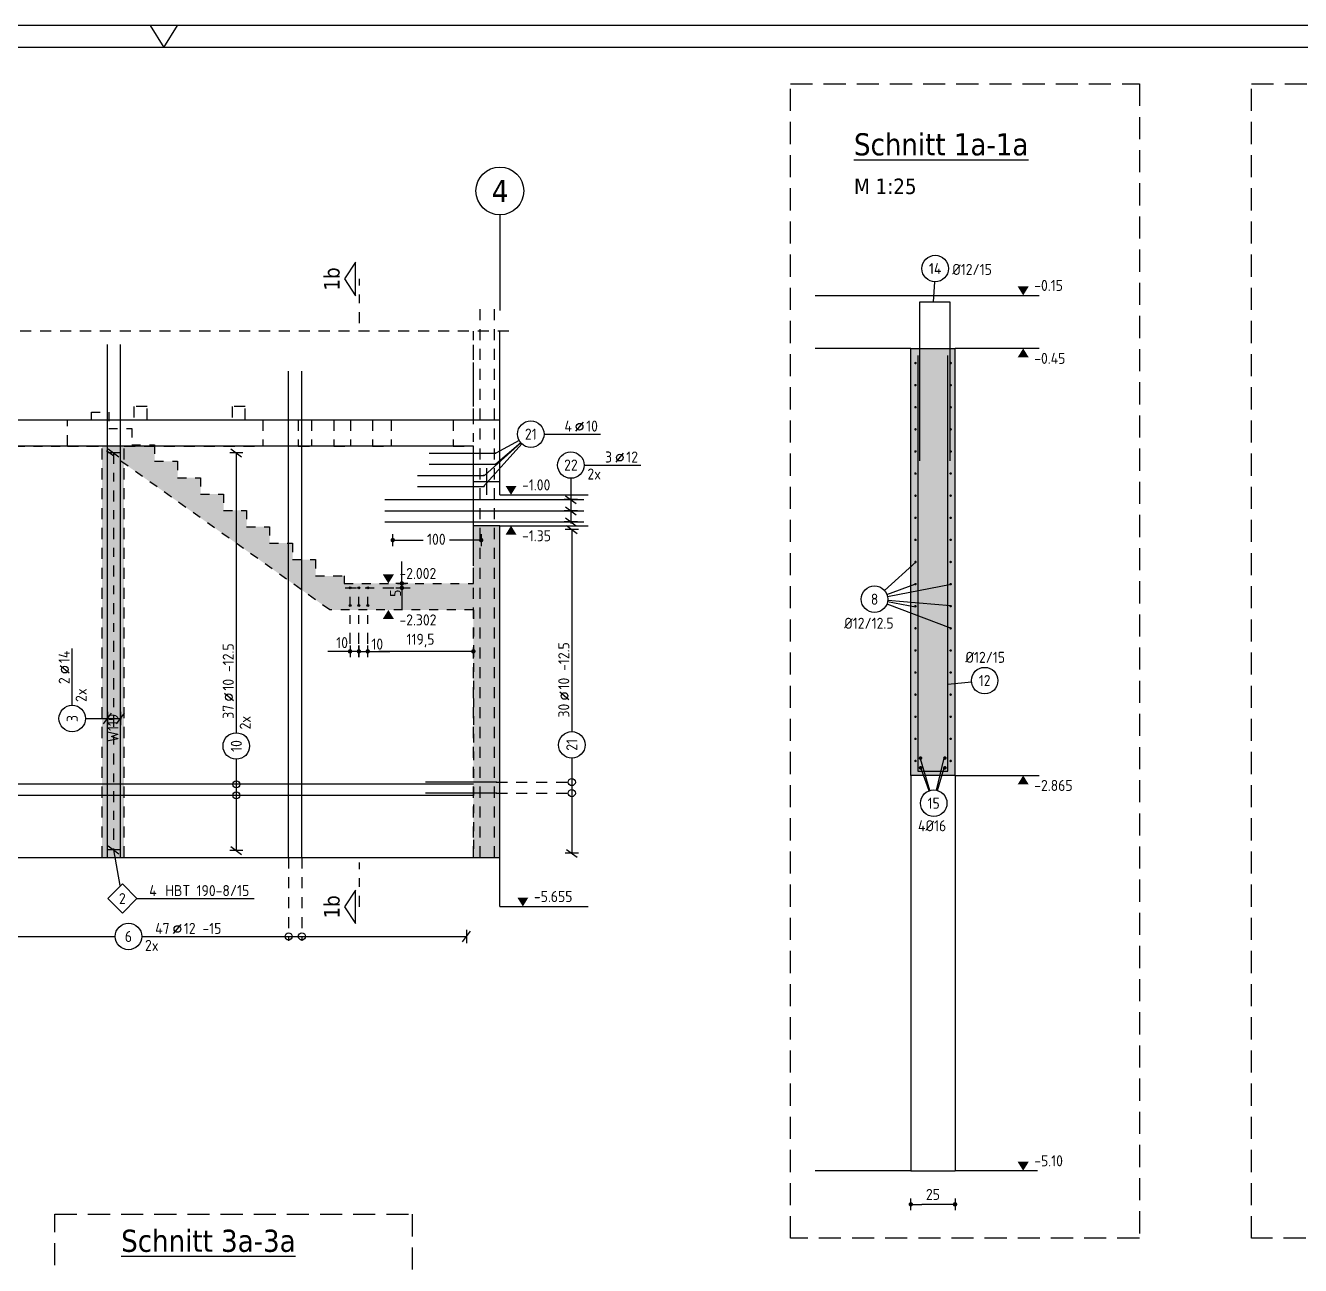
# Model space of a CAD drawing. Extents: x 0 to 73.4, y -13.1 to 33.4.
# Drawn here: x 28.16 to 42.58, y 15.68 to 29.7 of the extents above; entities that cross this region are included whole.
import ezdxf
from ezdxf.enums import TextEntityAlignment as Align

# ---------------------------------------------------------------- set-up
doc = ezdxf.new("R2010")
doc.units = 0
doc.header["$LTSCALE"] = 0.5
for name, pattern in [('AUSGEZOGEN', [1000.01, 1000, 0.01]), ('DASHDOT2', [0.5, 0.25, -0.125, 0, -0.125]), ('DASHDOTSMALL', [1.05, 0.5, -0.25, 0.05, -0.25]), ('DOT', [0.175, 0.05, -0.125]), ('HIDDEN', [0.375, 0.25, -0.125]), ('HIDDEN2', [0.187, 0.125, -0.062]), ('STRICHLINIE', [0.75, 0.5, -0.25]), ('STRICHPUNKT2', [0.55, 0.25, -0.125, 0.05, -0.125]), ('VERDECKT', [0.375, 0.25, -0.125])]:
    doc.linetypes.add(name, pattern=pattern)
for name, color, linetype in [('ACHSEN', 7, 'Continuous'), ('AFB', 7, 'Continuous'), ('AFU', 7, 'Continuous'), ('BETON', 7, 'Continuous'), ('DETAIL', 7, 'Continuous'), ('DRUEBER', 7, 'Continuous'), ('grau_mittel', 7, 'Continuous'), ('HBT', 7, 'Continuous'), ('HILFE', 7, 'Continuous'), ('koten', 7, 'Continuous'), ('MASSE', 7, 'Continuous'), ('OBJEKT', 7, 'Continuous'), ('RAHMEN', 7, 'Continuous'), ('RND', 7, 'Continuous'), ('SCHNITTE', 7, 'Continuous'), ('SFP_Achsen', 7, 'Continuous'), ('TEXT', 7, 'Continuous'), ('VERDECKT', 7, 'Continuous')]:
    doc.layers.add(name, color=color, linetype=linetype)
doc.layers.add('NOPLOT', color=7, linetype='Continuous', plot=False)
doc.styles.add('helv', font='tahoma.ttf')
doc.styles.add('txt', font='isocp.shx')
doc.linetypes.add('AFU_50K', pattern='A,0.15,["/",Standard,S=0.2,R=0,X=-0.01,Y=-0.1],0.07,["/",Standard,S=0.2,R=0,X=-0.01,Y=-0.1],0.15', length=0.37)
doc.linetypes.add('AFU_50L', pattern='A,0.75,["/",Standard,S=0.2,R=0,X=-0.01,Y=-0.1],0.07,["/",Standard,S=0.2,R=0,X=-0.01,Y=-0.1],0.75', length=1.57)
doc.linetypes.add('AFU_50M', pattern='A,0.45,["/",Standard,S=0.2,R=0,X=-0.01,Y=-0.1],0.07,["/",Standard,S=0.2,R=0,X=-0.01,Y=-0.1],0.45', length=0.97)
doc.dimstyles.new('DOT_I', dxfattribs={"dimscale": 0.5, "dimtxt": 0.25, "dimasz": 0.25, "dimexe": 0.1, "dimexo": 0.3, "dimgap": 0.1, "dimtad": 1, "dimdec": 3, "dimzin": 3, "dimtxsty": 'txt', "dimblk": 'DOT', "dimblk1": 'DOT', "dimblk2": 'DOT', "dimsah": 1, "dimcen": 0.1, "dimse1": 1, "dimse2": 1, "dimazin": 0, "dimtfac": 1, "dimtdec": 4, "dimtix": 1, "dimtmove": 2, "dimatfit": 3, "dimfxl": 0, "dimtvp": 1, "dimtolj": 1, "dimtzin": 0, "dimarcsym": 0})

# ---------------------------------------------------------------- blocks, each defined once
blk = doc.blocks.new('okrd_o')
at = {"layer": 'koten', "color": 7, "linetype": 'Continuous'}
blk.add_solid([(-0.125, 0.202), (0.125, 0.202), (0, 0)], dxfattribs=at)
at = {"layer": 'koten', "style": 'txt'}
blk.add_attdef('OKRD', (0.25, 0.1), '', height=0.25, dxfattribs=at)
blk = doc.blocks.new('okrd_u')
at = {"layer": 'koten', "color": 7, "linetype": 'Continuous'}
blk.add_solid([(-0.125, -0.202), (0.125, -0.202), (0, 0)], dxfattribs=at)
at = {"layer": 'koten', "style": 'txt'}
blk.add_attdef('OKRD', (0.25, -0.35), '', height=0.25, dxfattribs=at)
blk = doc.blocks.new('DOT')
at = {"layer": 'MASSE', "color": 7, "linetype": 'Continuous'}
for p, q in [((0, 0), (-1, 0)), ((0, 0.54), (0, -0.54))]:
    blk.add_line(p, q, dxfattribs=at)
at = {"layer": 'MASSE', "color": 7, "linetype": 'Continuous', "const_width": 0.2}
blk.add_lwpolyline([(-0.1, 0, 1), (0.1, 0, 1)], format="xyb", close=True, dxfattribs=at)
blk = doc.blocks.new('*D17')
at = {"layer": 'Defpoints', "color": 0, "linetype": 'AUSGEZOGEN', "transparency": 16777216}
for p in [(38.173, 16.368), (38.173, 16.368), (38.673, 16.368)]:
    blk.add_point(p, dxfattribs=at)
at = {"layer": 'MASSE', "color": 0, "linetype": 'AUSGEZOGEN', "lineweight": -2, "transparency": 16777216}
blk.add_line((38.548, 16.368), (38.298, 16.368), dxfattribs=at)
at = {"layer": 'MASSE', "color": 0, "linetype": 'AUSGEZOGEN', "lineweight": -2, "transparency": 16777216, "xscale": 0.125, "yscale": 0.125, "zscale": 0.125, "rotation": 180}
blk.add_blockref('DOT', (38.173, 16.368), dxfattribs=at)
at = {"layer": 'MASSE', "color": 0, "linetype": 'AUSGEZOGEN', "lineweight": -2, "transparency": 16777216, "xscale": 0.125, "yscale": 0.125, "zscale": 0.125}
blk.add_blockref('DOT', (38.673, 16.368), dxfattribs=at)
at = {"layer": 'MASSE', "color": 0, "linetype": 'AUSGEZOGEN', "transparency": 16777216, "insert": (38.423, 16.48), "char_height": 0.125, "attachment_point": 5, "style": 'txt'}
blk.add_mtext('\\A1;25', dxfattribs=at)
blk = doc.blocks.new('A1-35-0')
at = {"layer": 'RAHMEN'}
blk.add_line((118.9, 59.4), (0, 59.4), dxfattribs=at)
at = {"layer": 'RAHMEN', "color": 7, "linetype": 'Continuous'}
for p, q in [((59.14, 59.4), (59.45, 58.9)), ((59.45, 58.9), (59.76, 59.4))]:
    blk.add_line(p, q, dxfattribs=at)
at = {"layer": 'RAHMEN', "color": 5}
blk.add_line((118.4, 58.9), (2, 58.9), dxfattribs=at)
blk = doc.blocks.new('*D20')
at = {"layer": 'Defpoints', "color": 0, "linetype": 'AUSGEZOGEN', "transparency": 16777216}
for p in [(31.83, 22.622), (31.83, 22.622), (31.93, 22.622)]:
    blk.add_point(p, dxfattribs=at)
at = {"layer": 'MASSE', "color": 0, "linetype": 'AUSGEZOGEN', "lineweight": -2, "transparency": 16777216}
for p, q in [((31.705, 22.622), (31.58, 22.622)), ((31.93, 22.622), (31.83, 22.622)), ((32.055, 22.622), (32.18, 22.622))]:
    blk.add_line(p, q, dxfattribs=at)
at = {"layer": 'MASSE', "color": 0, "linetype": 'AUSGEZOGEN', "lineweight": -2, "transparency": 16777216, "xscale": 0.125, "yscale": 0.125, "zscale": 0.125}
blk.add_blockref('DOT', (31.83, 22.622), dxfattribs=at)
at = {"layer": 'MASSE', "color": 0, "linetype": 'AUSGEZOGEN', "lineweight": -2, "transparency": 16777216, "xscale": 0.125, "yscale": 0.125, "zscale": 0.125, "rotation": 180}
blk.add_blockref('DOT', (31.93, 22.622), dxfattribs=at)
at = {"layer": 'MASSE', "color": 0, "linetype": 'AUSGEZOGEN', "transparency": 16777216, "insert": (31.74, 22.721), "char_height": 0.125, "attachment_point": 5, "style": 'txt'}
blk.add_mtext('\\A1;10', dxfattribs=at)
blk = doc.blocks.new('*D21')
at = {"layer": 'Defpoints', "color": 0, "linetype": 'AUSGEZOGEN', "transparency": 16777216}
for p in [(31.93, 22.622), (32.03, 22.622), (32.03, 22.622)]:
    blk.add_point(p, dxfattribs=at)
at = {"layer": 'MASSE', "color": 0, "linetype": 'AUSGEZOGEN', "lineweight": -2, "transparency": 16777216}
for p, q in [((31.805, 22.622), (31.68, 22.622)), ((31.93, 22.622), (32.03, 22.622)), ((32.155, 22.622), (32.28, 22.622))]:
    blk.add_line(p, q, dxfattribs=at)
at = {"layer": 'MASSE', "color": 0, "linetype": 'AUSGEZOGEN', "lineweight": -2, "transparency": 16777216, "xscale": 0.125, "yscale": 0.125, "zscale": 0.125}
blk.add_blockref('DOT', (31.93, 22.622), dxfattribs=at)
at = {"layer": 'MASSE', "color": 0, "linetype": 'AUSGEZOGEN', "lineweight": -2, "transparency": 16777216, "xscale": 0.125, "yscale": 0.125, "zscale": 0.125, "rotation": 180}
blk.add_blockref('DOT', (32.03, 22.622), dxfattribs=at)
at = {"layer": 'MASSE', "color": 0, "linetype": 'AUSGEZOGEN', "transparency": 16777216, "insert": (32.138, 22.704), "char_height": 0.125, "attachment_point": 5, "style": 'txt'}
blk.add_mtext('\\A1;10', dxfattribs=at)
blk = doc.blocks.new('*D22')
at = {"layer": 'Defpoints', "color": 0, "linetype": 'AUSGEZOGEN', "transparency": 16777216}
for p in [(32.416, 23.39), (32.416, 23.39), (32.416, 23.34)]:
    blk.add_point(p, dxfattribs=at)
at = {"layer": 'MASSE', "color": 0, "linetype": 'AUSGEZOGEN', "lineweight": -2, "transparency": 16777216}
for p, q in [((32.416, 23.515), (32.416, 23.64)), ((32.416, 23.34), (32.416, 23.39)), ((32.416, 23.215), (32.416, 23.09))]:
    blk.add_line(p, q, dxfattribs=at)
at = {"layer": 'MASSE', "color": 0, "linetype": 'AUSGEZOGEN', "lineweight": -2, "transparency": 16777216, "xscale": 0.125, "yscale": 0.125, "zscale": 0.125}
for p, rotation in [((32.416, 23.39), 270), ((32.416, 23.34), 90)]:
    blk.add_blockref('DOT', p, dxfattribs=dict(at, rotation=rotation))
at = {"layer": 'MASSE', "color": 0, "linetype": 'AUSGEZOGEN', "transparency": 16777216, "insert": (32.344, 23.28), "char_height": 0.125, "attachment_point": 5, "rotation": 90, "style": 'txt'}
blk.add_mtext('\\A1;5', dxfattribs=at)
blk = doc.blocks.new('*D23')
at = {"layer": 'Defpoints', "color": 0, "linetype": 'AUSGEZOGEN', "transparency": 16777216}
for p in [(32.03, 22.622), (32.03, 22.622), (33.225, 22.622)]:
    blk.add_point(p, dxfattribs=at)
at = {"layer": 'MASSE', "color": 0, "linetype": 'AUSGEZOGEN', "lineweight": -2, "transparency": 16777216}
blk.add_line((33.1, 22.622), (32.155, 22.622), dxfattribs=at)
at = {"layer": 'MASSE', "color": 0, "linetype": 'AUSGEZOGEN', "lineweight": -2, "transparency": 16777216, "xscale": 0.125, "yscale": 0.125, "zscale": 0.125, "rotation": 180}
blk.add_blockref('DOT', (32.03, 22.622), dxfattribs=at)
at = {"layer": 'MASSE', "color": 0, "linetype": 'AUSGEZOGEN', "lineweight": -2, "transparency": 16777216, "xscale": 0.125, "yscale": 0.125, "zscale": 0.125}
blk.add_blockref('DOT', (33.225, 22.622), dxfattribs=at)
at = {"layer": 'MASSE', "color": 0, "linetype": 'AUSGEZOGEN', "transparency": 16777216, "insert": (32.627, 22.744), "char_height": 0.125, "attachment_point": 5, "style": 'txt'}
blk.add_mtext('\\A1;119,5', dxfattribs=at)
blk = doc.blocks.new('RND_LEI')
at = {"layer": 'RND', "color": 7, "linetype": 'Continuous'}
blk.add_line((1.022, 0.066), (1.19, 0.27), dxfattribs=at)
for centre, radius in [((0, 0), 0.3), ((1.106, 0.168), 0.075)]:
    blk.add_circle(centre, radius, dxfattribs=at)
at = {"layer": 'RND', "color": 7, "linetype": 'Continuous', "style": 'txt'}
blk.add_attdef('ANZ', text='', height=0.25, dxfattribs=at).set_placement((0.931, 0.057), align=Align.RIGHT)
for tag, p in [('DUM', (1.253, 0.057)), ('ABSTD', (1.674, 0.057)), ('POSTXT', (0.374, -0.327))]:
    blk.add_attdef(tag, p, '', height=0.25, dxfattribs=at)
blk.add_attdef('POSL', text='', height=0.25, dxfattribs=at).set_placement((0, 0), align=Align.MIDDLE)
blk = doc.blocks.new('lei_gre')
at = {"layer": 'RND', "color": 7, "linetype": 'Continuous'}
for p, q in [((-0.09, -0.12), (0.09, 0.12)), ((0, 0.15), (0, -0.15))]:
    blk.add_line(p, q, dxfattribs=at)
blk = doc.blocks.new('HBT_LEI')
at = {"layer": 'HBT', "color": 7, "linetype": 'Continuous'}
blk.add_lwpolyline([(-0.33, 0), (0, 0.33), (0.33, 0), (0, -0.33)], close=True, dxfattribs=at)
at = {"layer": 'HBT', "color": 7, "linetype": 'Continuous', "style": 'txt'}
blk.add_attdef('STKH', text='', height=0.25, dxfattribs=at).set_placement((0.776, 0.055), align=Align.RIGHT)
at = {"layer": 'HBT', "style": 'txt'}
for tag, p in [('ARTH', (0.973, 0.055)), ('TEXTH', (0.415, -0.309))]:
    blk.add_attdef(tag, p, '', height=0.25, dxfattribs=at)
at = {"layer": 'HBT', "color": 7, "linetype": 'Continuous', "style": 'txt'}
blk.add_attdef('POSH', text='', height=0.25, dxfattribs=at).set_placement((0, -0.126), align=Align.CENTER)
blk = doc.blocks.new('*D28')
at = {"layer": 'Defpoints', "color": 0, "linetype": 'AUSGEZOGEN', "transparency": 16777216}
for p in [(32.313, 23.88), (32.313, 23.88), (33.313, 23.88)]:
    blk.add_point(p, dxfattribs=at)
at = {"layer": 'MASSE', "color": 0, "linetype": 'AUSGEZOGEN', "lineweight": -2, "transparency": 16777216}
for p, q in [((32.438, 23.88), (32.656, 23.88)), ((33.188, 23.88), (32.956, 23.88))]:
    blk.add_line(p, q, dxfattribs=at)
at = {"layer": 'MASSE', "color": 0, "linetype": 'AUSGEZOGEN', "lineweight": -2, "transparency": 16777216, "xscale": 0.125, "yscale": 0.125, "zscale": 0.125, "rotation": 180}
blk.add_blockref('DOT', (32.313, 23.88), dxfattribs=at)
at = {"layer": 'MASSE', "color": 0, "linetype": 'AUSGEZOGEN', "lineweight": -2, "transparency": 16777216, "xscale": 0.125, "yscale": 0.125, "zscale": 0.125}
blk.add_blockref('DOT', (33.313, 23.88), dxfattribs=at)
at = {"layer": 'MASSE', "color": 0, "linetype": 'AUSGEZOGEN', "transparency": 16777216, "insert": (32.806, 23.89), "char_height": 0.125, "attachment_point": 5, "style": 'txt'}
blk.add_mtext('\\A1;100', dxfattribs=at)
blk = doc.blocks.new('RND_HIN')
at = {"layer": 'RND', "color": 7, "linetype": 'Continuous'}
blk.add_circle((0, 0), 0.3, dxfattribs=at)
at = {"layer": 'RND', "color": 7, "linetype": 'Continuous', "style": 'txt'}
blk.add_attdef('POSI', text='', height=0.25, dxfattribs=at).set_placement((0, 0), align=Align.MIDDLE)
blk = doc.blocks.new('SCHN-2')
at = {"layer": 'SCHNITTE', "color": 6, "linetype": 'Continuous'}
blk.add_lwpolyline([(0.378, 0.088), (0, 0.34), (-0.378, 0.088)], close=True, dxfattribs=at)
at = {"layer": 'SCHNITTE', "color": 1, "linetype": 'DASHDOTSMALL', "style": 'helv'}
blk.add_attdef('SCHN-2', text='', height=0.35, dxfattribs=at).set_placement((0, 0.45), align=Align.CENTER)

msp = doc.modelspace()

# ---------------------------------------------------------------- hatches: boundary and pattern name
at = {"layer": 'grau_mittel'}
msp.add_hatch(color=61, dxfattribs=at).paths.add_polyline_path([(38.1732, 21.218), (38.6732, 21.218), (38.6732, 26.048), (38.1732, 26.048)])
h = msp.add_hatch(color=61, dxfattribs=at)
h.paths.add_polyline_path([(33.5249, 24.0421), (33.2249, 24.0421), (33.2249, 23.3902), (33.2249, 20.2921), (33.5249, 20.2921)])
h.paths.add_polyline_path([(31.7649, 23.3902), (31.7649, 23.4752), (31.4399, 23.4752), (31.4399, 23.6604), (31.1799, 23.6604), (31.1799, 23.8456), (30.9199, 23.8456), (30.9199, 24.0308), (30.6599, 24.0308), (30.6599, 24.2159), (30.3999, 24.2159), (30.3999, 24.4011), (30.1399, 24.4011), (30.1399, 24.5863), (29.8799, 24.5863), (29.8799, 24.7715), (29.6199, 24.7715), (29.6199, 24.9421), (29.2749, 24.9421), (29.2749, 24.7471), (31.6012, 23.0902), (33.2249, 23.0902), (33.2249, 23.3902)])
h.paths.add_polyline_path([(29.2749, 24.9421), (29.0249, 24.9421), (29.0249, 24.9252), (29.2749, 24.7471)])
h.paths.add_polyline_path([(29.2749, 24.7471), (29.0249, 24.9252), (29.0249, 20.2921), (29.2749, 20.2921)])

# ---------------------------------------------------------------- linework, layer by layer
at = {"layer": 'ACHSEN', "color": 140, "linetype": 'AUSGEZOGEN'}
msp.add_line((33.5249, 27.5584), (33.5249, 26.478), dxfattribs=at)
at = {"layer": 'ACHSEN', "color": 102, "linetype": 'DASHDOT2'}
for p, q in [((31.7763, 23.3402), (32.5107, 23.3402)), ((31.8299, 22.7075), (31.8299, 23.1245)), ((31.9299, 22.7075), (31.9299, 23.1245)), ((32.0299, 22.7075), (32.0299, 23.1245))]:
    msp.add_line(p, q, dxfattribs=at)
at = {"layer": 'AFB', "color": 1, "linetype": 'AUSGEZOGEN'}
msp.add_line((33.3749, 24.6921), (33.3749, 24.3921), dxfattribs=at)
at = {"layer": 'AFU', "color": 8, "linetype": 'AFU_50K'}
for p, q in [((38.1732, 26.048), (38.6732, 26.048)), ((33.5249, 24.0421), (33.2249, 24.0421)), ((38.1732, 16.748), (38.6732, 16.748))]:
    msp.add_line(p, q, dxfattribs=at)
at = {"layer": 'AFU', "color": 8, "linetype": 'AFU_50L'}
for p, q in [((25.2749, 25.2421), (33.5249, 25.2421)), ((33.2249, 24.9421), (22.3299, 24.9421)), ((25.6999, 20.2921), (33.5249, 20.2921))]:
    msp.add_line(p, q, dxfattribs=at)
at = {"layer": 'AFU', "color": 8, "linetype": 'AFU_50M'}
for p, q in [((33.2249, 24.0421), (33.2249, 24.9421)), ((33.2249, 24.5421), (33.5249, 24.5421))]:
    msp.add_line(p, q, dxfattribs=at)
at = {"layer": 'BETON', "color": 6, "linetype": 'AUSGEZOGEN'}
for p, q in [((37.0898, 26.648), (39.6234, 26.648)), ((33.5249, 24.3921), (33.5249, 26.2421)), ((38.1732, 26.048), (37.0898, 26.048)), ((38.1732, 21.218), (38.1732, 26.048)), ((38.6732, 21.218), (38.6732, 26.048)), ((39.6234, 26.048), (38.6732, 26.048)), ((33.5249, 24.3921), (34.5249, 24.3921)), ((33.5249, 19.7371), (33.5249, 24.0421)), ((33.5249, 24.0421), (34.5249, 24.0421)), ((38.6732, 21.218), (38.1732, 21.218)), ((33.5249, 19.7371), (34.5249, 19.7371))]:
    msp.add_line(p, q, dxfattribs=at)
at = {"layer": 'DETAIL', "color": 102, "linetype": 'STRICHLINIE'}
for points in [[(36.812, 15.9838), (36.812, 29.0401), (40.7579, 29.0401), (40.7579, 15.9838)], [(42.0267, 15.9838), (42.0267, 29.0401), (46.7645, 29.0401), (46.7645, 15.9838)], [(28.4905, 4.0538), (28.4905, 16.256), (32.5339, 16.256), (32.5339, 4.0538)]]:
    msp.add_lwpolyline(points, close=True, dxfattribs=at)
at = {"layer": 'DRUEBER', "color": 7, "linetype": 'DOT'}
for p, q in [((33.2249, 23.3902), (33.2249, 26.2421)), ((25.2749, 25.2421), (28.9049, 25.2421)), ((28.9049, 25.2421), (28.9049, 25.3271)), ((28.9049, 25.3271), (29.0999, 25.3271)), ((29.0999, 25.3271), (29.0999, 25.1419)), ((29.0999, 25.1419), (29.3599, 25.1419)), ((29.3599, 25.1419), (29.3599, 24.9567)), ((29.3599, 24.9567), (29.6199, 24.9567)), ((29.6199, 24.9567), (29.6199, 24.7715)), ((24.0499, 24.9421), (29.0012, 24.9421)), ((31.6012, 23.0902), (29.0012, 24.9421)), ((29.6199, 24.7715), (29.8799, 24.7715)), ((29.8799, 24.7715), (29.8799, 24.5863)), ((29.8799, 24.5863), (30.1399, 24.5863)), ((30.1399, 24.5863), (30.1399, 24.4011)), ((30.1399, 24.4011), (30.3999, 24.4011)), ((30.3999, 24.4011), (30.3999, 24.2159)), ((30.3999, 24.2159), (30.6599, 24.2159)), ((30.6599, 24.2159), (30.6599, 24.0308)), ((30.6599, 24.0308), (30.9199, 24.0308)), ((30.9199, 24.0308), (30.9199, 23.8456)), ((30.9199, 23.8456), (31.1799, 23.8456)), ((31.1799, 23.8456), (31.1799, 23.6604)), ((31.1799, 23.6604), (31.4399, 23.6604)), ((31.4399, 23.6604), (31.4399, 23.4752)), ((31.4399, 23.4752), (31.7649, 23.4752)), ((31.7649, 23.4752), (31.7649, 23.3902)), ((31.7649, 23.3902), (33.2249, 23.3902)), ((33.2249, 23.0902), (31.6012, 23.0902)), ((33.2249, 23.0902), (33.2249, 20.2921))]:
    msp.add_line(p, q, dxfattribs=at)
at = {"layer": 'HBT', "color": 6, "linetype": 'STRICHPUNKT2'}
msp.add_line((29.154, 24.8673), (29.154, 20.3766), dxfattribs=at)
at = {"layer": 'HBT', "color": 7, "linetype": 'AUSGEZOGEN'}
for p, q in [((29.154, 20.3766), (29.2276, 19.9737)), ((29.4196, 19.8262), (30.7439, 19.8262))]:
    msp.add_line(p, q, dxfattribs=at)
at = {"layer": 'HILFE', "color": 102, "linetype": 'HIDDEN'}
msp.add_line((33.6249, 26.2421), (25.1749, 26.2421), dxfattribs=at)
at = {"layer": 'HILFE', "color": 102, "linetype": 'AUSGEZOGEN'}
msp.add_line((38.6732, 21.218), (39.6234, 21.218), dxfattribs=at)
at = {"layer": 'OBJEKT', "color": 7, "linetype": 'AUSGEZOGEN'}
for p, q in [((38.1732, 21.218), (38.1732, 16.748)), ((38.6732, 21.218), (38.6732, 16.748)), ((38.1732, 16.748), (37.0898, 16.748)), ((39.6067, 16.748), (38.6732, 16.748))]:
    msp.add_line(p, q, dxfattribs=at)
at = {"layer": 'RND', "color": 102, "linetype": 'AUSGEZOGEN'}
for p, q in [((38.4394, 26.8013), (38.4257, 26.5754)), ((33.7734, 24.9675), (33.3397, 24.4873)), ((33.7619, 24.9791), (33.3497, 24.6123)), ((33.7424, 25.0067), (33.4789, 24.8623)), ((33.7604, 24.9807), (33.4789, 24.7373)), ((34.3279, 24.5789), (34.3279, 24.0682)), ((37.8743, 23.3119), (38.2321, 23.6326)), ((37.9031, 23.2644), (38.2181, 23.3826)), ((37.9098, 23.2407), (38.6305, 23.3826)), ((37.9029, 23.1585), (38.6305, 22.8826)), ((37.9101, 23.1843), (38.2251, 23.1256)), ((37.9121, 23.1992), (38.6235, 23.1396)), ((38.859, 22.2747), (38.5932, 22.2459)), ((28.8375, 21.8625), (29.246, 21.8625)), ((38.3887, 21.0483), (38.2828, 21.405)), ((38.4649, 21.0507), (38.5483, 21.415)), ((38.3804, 21.0455), (38.2828, 21.3149)), ((38.4735, 21.0485), (38.5483, 21.3049))]:
    msp.add_line(p, q, dxfattribs=at)
at = {"layer": 'RND', "color": 7, "linetype": 'AUSGEZOGEN'}
for p, q in [((34.0239, 25.0788), (34.6639, 25.0788)), ((30.5433, 24.8684), (30.5433, 21.7017)), ((34.4779, 24.7289), (35.1179, 24.7289)), ((34.3384, 23.9985), (34.3384, 21.7142)), ((28.6875, 22.0125), (28.6875, 22.6525)), ((30.5433, 21.4017), (30.5433, 20.3684)), ((34.3384, 21.4142), (34.3384, 20.3379)), ((26.2328, 19.3979), (29.1737, 19.3979)), ((29.4737, 19.3979), (33.1466, 19.3979))]:
    msp.add_line(p, q, dxfattribs=at)
at = {"layer": 'RND', "color": 7, "linetype": 'HIDDEN2'}
for p, q in [((31.8299, 23.1402), (31.8299, 23.3402)), ((31.9299, 23.1402), (31.9299, 23.3402)), ((32.0299, 23.1402), (32.0299, 23.3402))]:
    msp.add_line(p, q, dxfattribs=at)
at = {"layer": 'RND', "color": 102, "linetype": 'VERDECKT'}
for p, q in [((33.485, 21.1436), (34.3884, 21.1436)), ((33.485, 21.0186), (34.3884, 21.0186)), ((31.1351, 20.2921), (31.1351, 19.3479)), ((31.2851, 20.2921), (31.2851, 19.3479))]:
    msp.add_line(p, q, dxfattribs=at)
at = {"layer": 'RND', "color": 7, "linetype": 'HIDDEN'}
for points in [[(33.3032, 20.2921), (33.3032, 26.5421)], [(33.4638, 20.2921), (33.4638, 26.5421)]]:
    msp.add_lwpolyline(points, dxfattribs=at)
at = {"layer": 'RND', "color": 1, "linetype": 'AUSGEZOGEN'}
for points in [[(38.275, 24.7754), (38.275, 26.5754), (38.615, 26.5754), (38.615, 24.7754)], [(29.0859, 20.2921), (29.0859, 26.0921)], [(29.2351, 20.2921), (29.2351, 26.0921)], [(38.2532, 25.968), (38.2532, 21.268), (38.5932, 21.268), (38.5932, 25.968)], [(31.1351, 20.2921), (31.1351, 25.7921)], [(31.2851, 20.2921), (31.2851, 25.7921)], [(32.7239, 24.8623), (33.4739, 24.8623)], [(32.7239, 24.7373), (33.4739, 24.7373)], [(32.5947, 24.6123), (33.3447, 24.6123)], [(32.5947, 24.4873), (33.3447, 24.4873)], [(32.2249, 24.3376), (34.4749, 24.3376)], [(32.2249, 24.2126), (34.4749, 24.2126)], [(32.2249, 24.0876), (34.4749, 24.0876)], [(33.2249, 21.1184), (26.2249, 21.1184)], [(33.485, 21.1436), (32.685, 21.1436)], [(33.2249, 20.9934), (26.2249, 20.9934)], [(33.485, 21.0186), (32.685, 21.0186)]]:
    msp.add_lwpolyline(points, dxfattribs=at)
at = {"layer": 'RND', "color": 7, "linetype": 'AUSGEZOGEN'}
for points, const_width in [([(38.2181, 25.8826, 1), (38.2321, 25.8826, 1)], 0.014), ([(38.6165, 25.8826, 1), (38.6305, 25.8826, 1)], 0.014), ([(38.2181, 25.6326, 1), (38.2321, 25.6326, 1)], 0.014), ([(38.6165, 25.6326, 1), (38.6305, 25.6326, 1)], 0.014), ([(38.2181, 25.3826, 1), (38.2321, 25.3826, 1)], 0.014), ([(38.6165, 25.3826, 1), (38.6305, 25.3826, 1)], 0.014), ([(38.2181, 25.1326, 1), (38.2321, 25.1326, 1)], 0.014), ([(38.6165, 25.1326, 1), (38.6305, 25.1326, 1)], 0.014), ([(33.4689, 24.8623, 1), (33.4789, 24.8623, 1)], 0.01), ([(38.2181, 24.8826, 1), (38.2321, 24.8826, 1)], 0.014), ([(38.6165, 24.8826, 1), (38.6305, 24.8826, 1)], 0.014), ([(33.4689, 24.7373, 1), (33.4789, 24.7373, 1)], 0.01), ([(33.3397, 24.6123, 1), (33.3497, 24.6123, 1)], 0.01), ([(38.2181, 24.6326, 1), (38.2321, 24.6326, 1)], 0.014), ([(38.6165, 24.6326, 1), (38.6305, 24.6326, 1)], 0.014), ([(33.3397, 24.4873, 1), (33.3497, 24.4873, 1)], 0.01), ([(38.2181, 24.3826, 1), (38.2321, 24.3826, 1)], 0.014), ([(38.6165, 24.3826, 1), (38.6305, 24.3826, 1)], 0.014), ([(38.2181, 24.1326, 1), (38.2321, 24.1326, 1)], 0.014), ([(38.6165, 24.1326, 1), (38.6305, 24.1326, 1)], 0.014), ([(38.2181, 23.8826, 1), (38.2321, 23.8826, 1)], 0.014), ([(38.6165, 23.8826, 1), (38.6305, 23.8826, 1)], 0.014), ([(38.2181, 23.6326, 1), (38.2321, 23.6326, 1)], 0.014), ([(38.6165, 23.6326, 1), (38.6305, 23.6326, 1)], 0.014), ([(38.2181, 23.3826, 1), (38.2321, 23.3826, 1)], 0.014), ([(38.6165, 23.3826, 1), (38.6305, 23.3826, 1)], 0.014), ([(31.8264, 23.3402, 1), (31.8334, 23.3402, 1)], 0.007), ([(31.9264, 23.3402, 1), (31.9334, 23.3402, 1)], 0.007), ([(32.0264, 23.3402, 1), (32.0334, 23.3402, 1)], 0.007), ([(31.8264, 23.1402, -1), (31.8334, 23.1402, -1)], 0.007), ([(31.9264, 23.1402, 1), (31.9334, 23.1402, 1)], 0.007), ([(32.0264, 23.1402, -1), (32.0334, 23.1402, -1)], 0.007), ([(38.2181, 23.1326, 1), (38.2321, 23.1326, 1)], 0.014), ([(38.6165, 23.1326, 1), (38.6305, 23.1326, 1)], 0.014), ([(38.2181, 22.8826, 1), (38.2321, 22.8826, 1)], 0.014), ([(38.6165, 22.8826, 1), (38.6305, 22.8826, 1)], 0.014), ([(38.2181, 22.6326, 1), (38.2321, 22.6326, 1)], 0.014), ([(38.6165, 22.6326, 1), (38.6305, 22.6326, 1)], 0.014), ([(38.2181, 22.3826, 1), (38.2321, 22.3826, 1)], 0.014), ([(38.6165, 22.3826, 1), (38.6305, 22.3826, 1)], 0.014), ([(38.2181, 22.1326, 1), (38.2321, 22.1326, 1)], 0.014), ([(38.6165, 22.1326, 1), (38.6305, 22.1326, 1)], 0.014), ([(38.2181, 21.8826, 1), (38.2321, 21.8826, 1)], 0.014), ([(38.6165, 21.8826, 1), (38.6305, 21.8826, 1)], 0.014), ([(38.2181, 21.6326, 1), (38.2321, 21.6326, 1)], 0.014), ([(38.6165, 21.6326, 1), (38.6305, 21.6326, 1)], 0.014), ([(38.2181, 21.3826, 1), (38.2321, 21.3826, 1)], 0.014), ([(38.2728, 21.415, 1), (38.2928, 21.415, 1)], 0.02), ([(38.5483, 21.415, 1), (38.5683, 21.415, 1)], 0.02), ([(38.6165, 21.3826, 1), (38.6305, 21.3826, 1)], 0.014), ([(38.2728, 21.3049, 1), (38.2928, 21.3049, 1)], 0.02), ([(38.5483, 21.3049, 1), (38.5683, 21.3049, 1)], 0.02), ([(33.48, 21.1436, 1), (33.49, 21.1436, 1)], 0.01), ([(33.48, 21.0186, 1), (33.49, 21.0186, 1)], 0.01)]:
    msp.add_lwpolyline(points, format="xyb", close=True, dxfattribs=dict(at, const_width=const_width))
at = {"layer": 'RND', "color": 102, "linetype": 'AUSGEZOGEN'}
for centre in [(31.8299, 23.3402), (31.9299, 23.3402), (32.0299, 23.3402), (31.8299, 23.1402), (31.9299, 23.1402), (32.0299, 23.1402)]:
    msp.add_circle(centre, 0.011, dxfattribs=at)
at = {"layer": 'RND', "color": 7, "linetype": 'AUSGEZOGEN'}
for centre in [(30.5433, 21.1184), (34.3384, 21.1436), (34.3384, 21.0186), (30.5433, 20.9934), (31.1351, 19.3979), (31.2851, 19.3979)]:
    msp.add_circle(centre, 0.04, dxfattribs=at)
at = {"layer": 'SCHNITTE', "color": 6, "linetype": 'STRICHPUNKT2'}
for p, q in [((31.9365, 26.3336), (31.9365, 26.8336)), ((31.9365, 19.7324), (31.9365, 20.2324))]:
    msp.add_line(p, q, dxfattribs=at)
at = {"layer": 'SFP_Achsen', "color": 7, "linetype": 'AUSGEZOGEN'}
msp.add_circle((33.5249, 27.8289), 0.2705, dxfattribs=at)
at = {"layer": 'VERDECKT', "color": 7, "linetype": 'VERDECKT'}
for p, q in [((33.2249, 25.2421), (33.2249, 26.2421)), ((28.6349, 25.2421), (29.3849, 25.2421)), ((29.5349, 25.2421), (30.4949, 25.2421)), ((30.6449, 25.2421), (30.8449, 25.2421)), ((31.2449, 25.2421), (31.3949, 25.2421)), ((31.6449, 25.2421), (31.8349, 25.2421)), ((32.0849, 25.2421), (32.2949, 25.2421)), ((32.9949, 25.2421), (33.2249, 25.2421)), ((28.6349, 24.9421), (29.0249, 24.9421)), ((29.0249, 20.2921), (29.0249, 24.9421)), ((29.2749, 20.2921), (29.2749, 24.9421)), ((29.2749, 24.9421), (30.8449, 24.9421)), ((31.2449, 24.9421), (31.3949, 24.9421)), ((31.6449, 24.9421), (31.8349, 24.9421)), ((32.0849, 24.9421), (32.2949, 24.9421)), ((32.9949, 24.9421), (33.2249, 24.9421)), ((33.2249, 20.2921), (33.2249, 24.9421))]:
    msp.add_line(p, q, dxfattribs=at)
at = {"layer": 'VERDECKT', "color": 7, "linetype": 'HIDDEN'}
for p, q in [((29.5349, 25.3921), (29.3849, 25.3921)), ((29.3849, 25.3921), (29.3849, 25.2421)), ((29.5349, 25.2421), (29.5349, 25.3921)), ((30.6449, 25.3921), (30.4949, 25.3921)), ((30.4949, 25.3921), (30.4949, 25.2421)), ((30.6449, 25.2421), (30.6449, 25.3921)), ((28.6349, 24.9421), (28.6349, 25.2421)), ((30.8449, 25.2421), (30.8449, 24.9421)), ((31.2449, 25.2421), (31.2449, 24.9421)), ((31.3949, 25.2421), (31.3949, 24.9421)), ((31.6449, 25.2421), (31.6449, 24.9421)), ((31.8349, 25.2421), (31.8349, 24.9421)), ((32.0849, 25.2421), (32.0849, 24.9421)), ((32.2949, 25.2421), (32.2949, 24.9421)), ((32.9949, 25.2421), (32.9949, 24.9421))]:
    msp.add_line(p, q, dxfattribs=at)

# ---------------------------------------------------------------- block references
at = {"layer": 'HBT', "color": 6, "linetype": 'STRICHPUNKT2', "xscale": 0.5, "yscale": 0.5, "zscale": 0.5, "rotation": 270}
for p in [(29.154, 24.8673), (29.154, 20.3766)]:
    msp.add_blockref('lei_gre', p, dxfattribs=at)
at = {"layer": 'HBT', "color": 7, "linetype": 'AUSGEZOGEN', "xscale": 0.5, "yscale": 0.5, "zscale": 0.5}
msp.add_blockref('HBT_LEI', (29.2546, 19.8262), dxfattribs=at).add_auto_attribs({'POSH': '2', 'STKH': '4', 'ARTH': 'HBT 190-8/15'})
at = {"layer": 'koten', "color": 7, "linetype": 'AUSGEZOGEN'}
ref = msp.add_blockref('okrd_o', (39.4438, 26.648), dxfattribs=dict(at, xscale=0.5, yscale=0.5, zscale=0.5))
ref.add_attrib('OKRD', '-0.15', (39.5688, 26.698), dxfattribs={"layer": '0', "color": 0, "linetype": 'ByBlock', "height": 0.125, "style": 'txt'})
at = {"layer": 'koten', "color": 7, "linetype": 'HIDDEN'}
ref = msp.add_blockref('okrd_u', (39.4438, 26.048), dxfattribs=dict(at, xscale=0.5, yscale=0.5, zscale=0.5))
ref.add_attrib('OKRD', '-0.45', (39.5688, 25.873), dxfattribs={"layer": '0', "color": 0, "linetype": 'ByBlock', "height": 0.125, "style": 'txt'})
at = {"layer": 'koten', "color": 7, "linetype": 'AUSGEZOGEN'}
ref = msp.add_blockref('okrd_o', (33.651, 24.3921), dxfattribs=dict(at, xscale=0.5, yscale=0.5, zscale=0.5))
ref.add_attrib('OKRD', '-1.00', (33.776, 24.4421), dxfattribs={"layer": '0', "color": 0, "linetype": 'ByBlock', "height": 0.125, "style": 'txt'})
at = {"layer": 'koten', "color": 7, "linetype": 'HIDDEN'}
ref = msp.add_blockref('okrd_u', (33.651, 24.0421), dxfattribs=dict(at, xscale=0.5, yscale=0.5, zscale=0.5))
ref.add_attrib('OKRD', '-1.35', (33.776, 23.8671), dxfattribs={"layer": '0', "color": 0, "linetype": 'ByBlock', "height": 0.125, "style": 'txt'})
at = {"layer": 'koten', "color": 7, "linetype": 'AUSGEZOGEN'}
ref = msp.add_blockref('okrd_o', (32.2634, 23.3902), dxfattribs=dict(at, xscale=0.5, yscale=0.5, zscale=0.5))
ref.add_attrib('OKRD', '-2.002', (32.3884, 23.4402), dxfattribs={"layer": '0', "color": 0, "linetype": 'ByBlock', "height": 0.125, "style": 'txt'})
at = {"layer": 'koten', "color": 7, "linetype": 'HIDDEN'}
ref = msp.add_blockref('okrd_u', (32.2634, 23.0902), dxfattribs=dict(at, xscale=0.5, yscale=0.5, zscale=0.5))
ref.add_attrib('OKRD', '-2.302', (32.3884, 22.9152), dxfattribs={"layer": '0', "color": 0, "linetype": 'ByBlock', "height": 0.125, "style": 'txt'})
at = {"layer": 'koten', "color": 102, "linetype": 'AUSGEZOGEN', "xscale": 0.5, "yscale": 0.5, "zscale": 0.5}
msp.add_blockref('okrd_u', (39.4438, 21.218), dxfattribs=at).add_auto_attribs({'OKRD': '-2.865'})
at = {"layer": 'koten', "color": 7, "linetype": 'AUSGEZOGEN'}
ref = msp.add_blockref('okrd_o', (33.7846, 19.7371), dxfattribs=dict(at, xscale=0.5, yscale=0.5, zscale=0.5))
ref.add_attrib('OKRD', '-5.655', (33.9096, 19.7871), dxfattribs={"layer": '0', "color": 0, "linetype": 'ByBlock', "height": 0.125, "style": 'txt'})
at = {"layer": 'koten', "color": 191, "linetype": 'AUSGEZOGEN', "xscale": 0.5, "yscale": 0.5, "zscale": 0.5}
msp.add_blockref('okrd_o', (39.4438, 16.748), dxfattribs=at).add_auto_attribs({'OKRD': '-5.10'})
at = {"layer": 'RAHMEN', "color": 1, "linetype": 'AUSGEZOGEN', "xscale": 0.5, "yscale": 0.5, "zscale": 0.5}
msp.add_blockref('A1-35-0', (0, 0), dxfattribs=at)
at = {"layer": 'RND', "color": 7, "linetype": 'AUSGEZOGEN', "xscale": 0.5, "yscale": 0.5, "zscale": 0.5}
for name, p, values in [('RND_HIN', (38.4485, 26.951), {'POSI': '14'}), ('RND_LEI', (33.8739, 25.0788), {'POSL': '21', 'DUM': '10', 'ANZ': '4'}), ('RND_LEI', (34.3279, 24.7289), {'POSL': '22', 'DUM': '12', 'ANZ': '3', 'POSTXT': '2x'}), ('RND_HIN', (37.7626, 23.2117), {'POSI': '8'}), ('RND_HIN', (39.0081, 22.2909), {'POSI': '12'}), ('RND_HIN', (38.4314, 20.9045), {'POSI': '15'}), ('RND_LEI', (29.3237, 19.3979), {'POSL': '6', 'DUM': '12', 'ANZ': '47', 'ABSTD': '-15', 'POSTXT': '2x'})]:
    msp.add_blockref(name, p, dxfattribs=at).add_auto_attribs(values)
for p, rotation in [((30.5433, 24.8684), 270.0000000000035), ((34.3384, 23.9985), 270), ((30.5433, 20.3684), 270.0000000000035), ((34.3384, 20.3379), 270)]:
    msp.add_blockref('lei_gre', p, dxfattribs=dict(at, rotation=rotation))
at = {"layer": 'RND', "color": 102, "linetype": 'AUSGEZOGEN', "xscale": 0.5, "yscale": 0.5, "zscale": 0.5, "rotation": 270}
for p in [(34.3279, 24.3376), (34.3279, 24.2126), (34.3279, 24.0876)]:
    msp.add_blockref('lei_gre', p, dxfattribs=at)
at = {"layer": 'RND', "color": 7, "linetype": 'AUSGEZOGEN', "xscale": 0.5, "yscale": 0.5, "zscale": 0.5}
for p, rotation, values in [((30.5433, 21.5517), 90.0000000000035, {'POSL': '10', 'DUM': '10', 'ANZ': '37', 'ABSTD': '-12.5', 'POSTXT': '2x'}), ((34.3384, 21.5642), 90, {'POSL': '21', 'DUM': '10', 'ANZ': '30', 'ABSTD': '-12.5'}), ((28.6875, 21.8625), 90, {'POSL': '3', 'DUM': '14', 'ANZ': '2', 'POSTXT': '2x'})]:
    msp.add_blockref('RND_LEI', p, dxfattribs=dict(at, rotation=rotation)).add_auto_attribs(values)
at = {"layer": 'RND', "color": 102, "linetype": 'AUSGEZOGEN', "xscale": 0.5, "yscale": 0.5, "zscale": 0.5}
for p in [(29.0859, 21.8625), (29.2351, 21.8625)]:
    msp.add_blockref('lei_gre', p, dxfattribs=at)
at = {"layer": 'RND', "color": 7, "linetype": 'AUSGEZOGEN', "xscale": 0.5, "yscale": 0.5, "zscale": 0.5}
msp.add_blockref('lei_gre', (33.1466, 19.3979), dxfattribs=at)
at = {"layer": 'SCHNITTE', "color": 6, "linetype": 'STRICHPUNKT2', "xscale": 0.5, "yscale": 0.5, "zscale": 0.5, "rotation": 90}
for p in [(31.9365, 26.8336), (31.9365, 19.7324)]:
    msp.add_blockref('SCHN-2', p, dxfattribs=at).add_auto_attribs({'SCHN-2': '1b'})

# ---------------------------------------------------------------- texts
at = {"layer": 'NOPLOT', "color": 191, "linetype": 'Continuous', "style": 'txt'}
msp.add_text('W119', height=0.125, rotation=90, dxfattribs=at).set_placement((29.2116, 21.5967))
at = {"layer": 'SFP_Achsen', "color": 6, "linetype": 'AUSGEZOGEN', "style": 'helv'}
msp.add_text('4', height=0.25, dxfattribs=at).set_placement((33.4343, 27.7027))
at = {"layer": 'TEXT', "color": 6, "linetype": 'AUSGEZOGEN', "style": 'helv'}
for s, p in [('%%uSchnitt 1a-1a', (37.53, 28.2314)), ('%%USchnitt 3a-3a', (29.2413, 15.8311))]:
    msp.add_text(s, height=0.25, dxfattribs=at).set_placement(p)
at = {"layer": 'TEXT', "color": 1, "linetype": 'AUSGEZOGEN', "style": 'helv'}
msp.add_text('M 1:25', height=0.175, dxfattribs=at).set_placement((37.53, 27.7939))
at = {"layer": 'TEXT', "color": 7, "linetype": 'AUSGEZOGEN', "style": 'txt'}
for s, p in [('%%C12/15', (38.6407, 26.8787)), ('%%C12/12.5', (37.4189, 22.8771)), ('%%C12/15', (38.7902, 22.492)), ('4%%C16', (38.2541, 20.5872))]:
    msp.add_text(s, height=0.125, dxfattribs=at).set_placement(p)

# ---------------------------------------------------------------- dimensions: what is measured, and where the dimension line sits
at = {"layer": 'MASSE', "color": 7, "linetype": 'AUSGEZOGEN'}
for base, p1, p2, picture, middle in [((32.313, 23.8799), (33.313, 23.8799), (32.313, 23.8799), '*D28', (32.806, 23.8897)), ((31.8299, 22.6224), (31.9299, 22.6224), (31.8299, 22.6224), '*D20', (31.7402, 22.7211)), ((32.0299, 22.6224), (31.9299, 22.6224), (32.0299, 22.6224), '*D21', (32.138, 22.7036))]:
    dim = msp.add_linear_dim(base=base, p1=p1, p2=p2, dimstyle='DOT_I', override={"dimdec": 0, "dimlfac": 100}, dxfattribs=at)
    dim.commit()
    dim.dimension.update_dxf_attribs({"geometry": picture, "text_midpoint": middle, "dimtype": 160})
dim = msp.add_linear_dim(base=(32.416, 23.3902), p1=(32.416, 23.3402), p2=(32.416, 23.3902), angle=90, dimstyle='DOT_I', override={"dimdec": 0, "dimlfac": 100}, dxfattribs=at)
dim.commit()
dim.dimension.update_dxf_attribs({"geometry": '*D22', "text_midpoint": (32.3435, 23.2803), "dimtype": 160})
for base, p1, p2, override, picture, middle in [((32.0299, 22.6224), (33.2249, 22.6224), (32.0299, 22.6224), {"dimdec": 1, "dimlfac": 100}, '*D23', (32.6274, 22.7443)), ((38.1732, 16.3676), (38.6732, 16.3676), (38.1732, 16.3676), {"dimdec": 0, "dimlfac": 50}, '*D17', (38.4232, 16.4801))]:
    dim = msp.add_linear_dim(base=base, p1=p1, p2=p2, dimstyle='DOT_I', override=override, dxfattribs=at)
    dim.commit()
    dim.dimension.update_dxf_attribs({"geometry": picture, "text_midpoint": middle})

doc.saveas('drawing.dxf')
